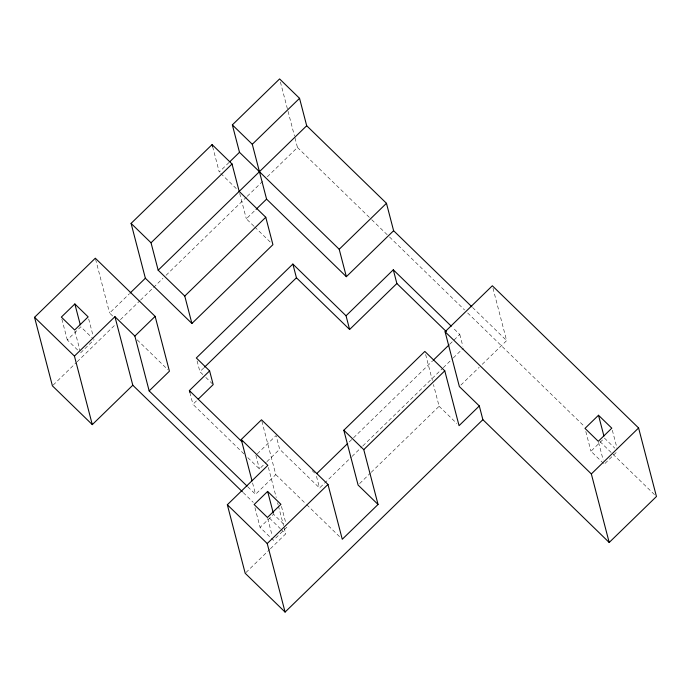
<?xml version="1.0" encoding="UTF-8"?>
<svg xmlns="http://www.w3.org/2000/svg" width="691" height="691" viewBox="0 0 691 691"><rect width="100%" height="100%" fill="white"/><g stroke="black" fill="none" stroke-linecap="round" stroke-linejoin="round"><path stroke-width="0.52" stroke-dasharray="3.46 2.59" d="M228.989 162.523L219.237 172.007L212.629 146.622M77.642 349.991L67.295 339.937L80.804 326.808L93.354 339.013M112.659 316.012L109.593 313.032L129.381 293.779M80.597 352.868L94.097 339.73M53.172 385.086L76.364 362.525M77.142 361.773L115.794 324.174M120.433 319.665L139.755 300.87M140.532 300.119L162.946 278.309M166.039 275.303L246.437 197.099M247.214 196.339L262.675 181.301M267.313 176.792L297.458 147.468L294.755 137.077M253.925 226.207L246.324 218.814L255.325 210.064M202.852 374.548L199.898 371.68L203.759 367.923M243.958 453.909L192.936 404.304L196.685 400.659M257.346 453.78L276.098 435.537L279.665 449.245L319.553 488.027L351.253 457.192M247.819 457.667L259.419 468.947L266.165 462.374M266.916 461.648L279.665 449.245M247.827 486.835L255.54 494.324L275.787 474.631L261.777 420.828M286.886 527.19L273.386 540.319L260.092 527.388L273.593 514.259L283.932 524.314M349.231 441.981L432.721 360.762M449.729 344.222L459.783 334.444L452.821 327.681M352.03 456.44L362.075 446.662M362.853 445.911L442.473 368.458M443.251 367.707L452.527 358.681M453.296 357.929L463.35 348.152M245.961 572.545L269.654 549.5M270.414 548.758L285.703 533.893L283.802 526.62M359.648 483.57L370.454 473.059M371.222 472.316L439.113 406.265L433.456 384.541M460.888 385.086L479.183 367.292M482.232 364.33L506.624 340.603L492.614 286.808M603.511 463.445L590.952 451.232L604.452 438.103L614.791 448.157M604.996 463.428L617.754 451.024M472.566 307.486L506.624 340.603M297.458 147.468L370.963 218.926M371.732 219.686L388.757 236.236M389.525 236.987L464.577 309.957M467.669 312.963L584.5 426.554M599.969 441.601L656.45 496.518M220.774 173.501L237.652 189.913M254.685 226.942L271.399 243.197M439.113 406.265L456.76 423.428M312.151 470.588L315.217 473.568M205.806 377.424L213.191 384.602M137.207 339.877L167.887 369.711M275.787 474.631L305.94 503.938M306.709 504.689L339.946 537.011M243.223 492.597L253.269 502.357M269.481 518.12L280.296 528.632M281.064 529.384L285.703 533.893M612.338 430.26L617.21 448.951M598.57 442.352L603.165 460.007M585.813 431.504L590.952 451.232M459.783 334.444L462.84 346.2M425.639 354.543L432.376 380.404M280.416 82.039L294.487 136.041M316.495 476.28L319.553 488.027M239.708 193.428L246.324 218.814M281.479 506.417L285.806 523.035M268.384 467.427L276.236 497.546M277.583 502.737L278.127 504.81M278.395 505.855L283.535 525.583M255.843 455.239L259.419 468.947M267.702 518.509L272.029 535.128M252.569 482.949L255.54 494.324M254.953 507.66L260.092 527.388M197.09 360.909L199.898 371.68M189.878 392.557L192.936 404.304M95.574 259.229L109.593 313.032M88.69 318.966L93.017 335.584M74.913 331.058L80.052 350.795M61.888 319.173L67.295 339.937"/><path stroke-width="1.04" d="M92.292 424.62L74.438 356.081L114.939 316.685L132.793 385.224L92.292 424.62L52.404 385.837L34.55 317.299L95.306 258.201L155.138 316.374L169.425 371.205L149.17 390.907L247.058 486.084M131.091 223.392L212.094 144.592L232.038 163.983L239.181 191.398L265.776 217.259L272.919 244.674L191.908 323.474L145.369 278.223L131.091 223.392L151.035 242.783L158.17 270.198L184.765 296.059L191.908 323.474M393.611 230.716L346.355 276.685L339.212 249.27L239.492 152.305L232.349 124.89L279.605 78.929L299.548 98.321L306.692 125.736L386.468 203.301L393.611 230.716L471.789 306.735M74.853 303.962L61.344 317.091L74.645 330.022L88.146 316.884L74.853 303.962L80.26 324.727M229.74 161.798L239.492 152.305M151.035 242.783L232.038 163.983M346.355 276.685L266.579 199.12L252.293 144.281L299.548 98.321M130.141 293.036L145.369 278.223M158.17 270.198L306.692 125.736M256.076 209.33L266.579 199.12M149.17 390.907L134.883 336.076L155.138 316.374M184.765 296.059L265.776 217.259M346.044 315.778L393.3 269.81L396.867 283.517L349.611 329.486L346.044 315.778L292.863 264.066L196.322 357.973L209.615 370.894L213.191 384.602L198.187 399.199M204.527 367.171L296.43 277.773L292.863 264.066M189.878 392.557L189.369 390.596L209.615 370.894M339.212 249.27L386.468 203.301M252.034 480.876L241.254 439.493L261.509 419.791L327.983 484.434L342.27 539.265L378.046 504.465L363.768 449.634L343.824 430.243L424.835 351.434L444.779 370.825L459.057 425.665L479.312 405.963L459.368 386.571L445.082 331.74L492.338 285.772L638.596 427.971L656.45 496.518L609.194 542.478L482.879 419.67L479.312 405.963M482.879 419.67L285.081 612.071L245.193 573.288L227.339 504.75L267.849 465.354L241.254 439.493M267.642 491.413L254.141 504.542L267.434 517.473L280.935 504.344L267.642 491.413L273.325 513.223M316.763 473.568L347.685 443.484M433.499 360.011L448.96 344.973M285.081 612.071L267.227 543.532L327.983 484.434M363.768 449.634L444.779 370.825M598.501 415.256L585.001 428.385L598.294 441.316L611.803 428.178L598.501 415.256L603.917 436.021M609.194 542.478L591.341 473.94L638.596 427.971M393.3 269.81L451.275 326.178M396.867 283.517L446.343 331.62M232.349 124.89L252.293 144.281M445.082 331.74L591.341 473.94M296.43 277.773L349.611 329.486M378.046 504.465L358.102 485.073L343.824 430.243M114.939 316.685L134.883 336.076M189.369 390.596L241.928 441.704M132.793 385.224L242.455 491.845M34.55 317.299L74.438 356.081M227.339 504.75L267.227 543.532M212.094 144.592L212.629 146.622"/></g></svg>
